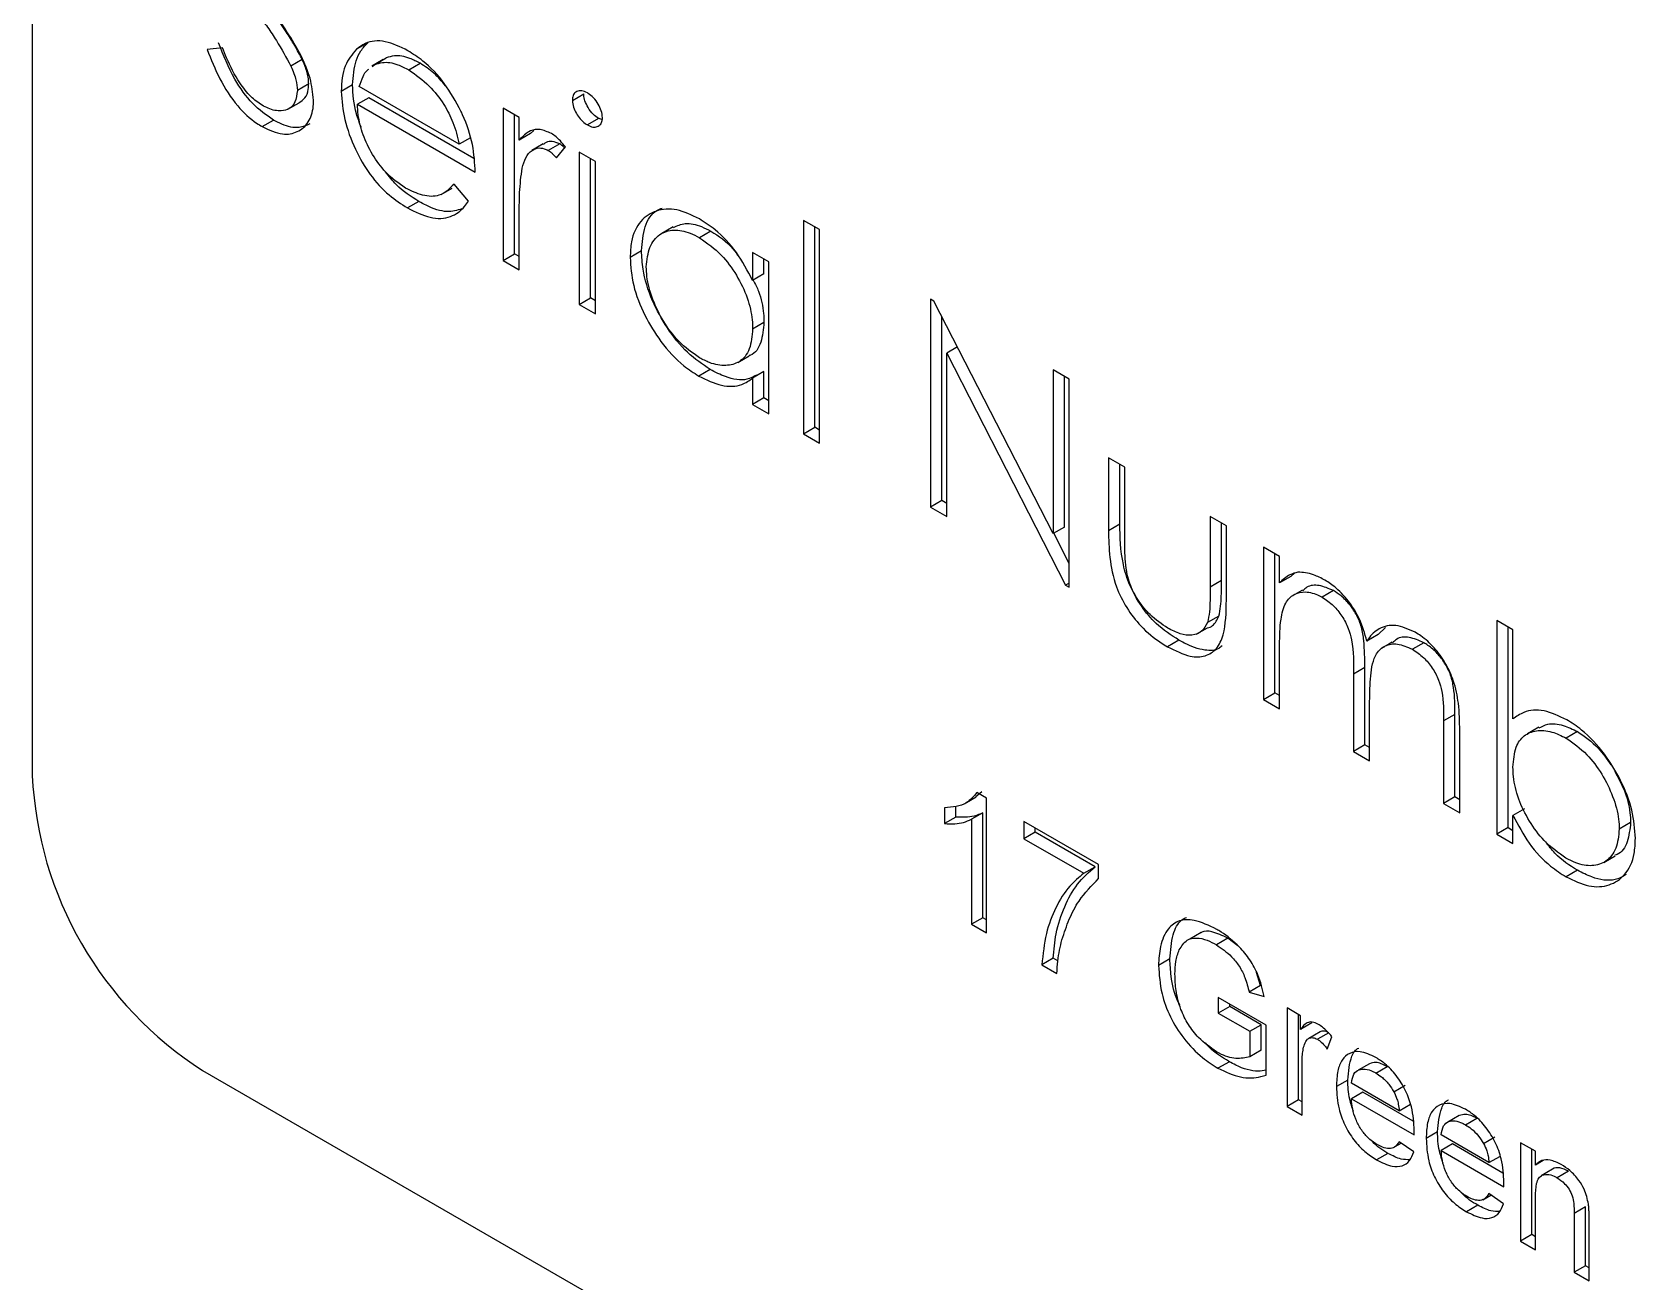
# Model space of a CAD drawing. Extents: x 75 to 2075, y 25 to 1460.
# Drawn here: x 1901.78 to 1924.76, y 1029.74 to 1047.52 of the extents above; entities that cross this region are included whole.
import ezdxf

# ---------------------------------------------------------------- set-up
doc = ezdxf.new("R2010")
doc.units = 0
doc.header["$LTSCALE"] = 5
doc.linetypes.add('SLD-KATı', pattern=[0])
doc.layers.get('0').update_dxf_attribs({"linetype": 'CONTINUOUS'})

msp = doc.modelspace()

# ---------------------------------------------------------------- linework, layer by layer
at = {"color": 7, "linetype": 'SLD-KATı'}
for p, q in [((1901.78, 1106.002), (1901.78, 1036.946)), ((1904.487, 1047.304), (1904.27, 1047.279)), ((1906.556, 1047.374), (1906.394, 1047.281)), ((1905.623, 1047.134), (1905.461, 1047.04)), ((1906.775, 1047.135), (1906.613, 1047.041)), ((1906.617, 1047.035), (1906.656, 1047.064)), ((1906.656, 1047.064), (1906.817, 1047.158)), ((1907.139, 1046.988), (1907.301, 1047.082)), ((1905.715, 1046.79), (1905.553, 1046.696)), ((1906.34, 1046.776), (1906.178, 1046.682)), ((1907.856, 1045.929), (1906.433, 1046.75)), ((1905.418, 1046.427), (1905.579, 1046.52)), ((1906.57, 1046.592), (1906.409, 1046.498)), ((1906.409, 1046.498), (1908.086, 1045.53)), ((1908.065, 1045.729), (1906.57, 1046.592)), ((1909.468, 1046.554), (1909.629, 1046.648)), ((1905.051, 1046.181), (1905.212, 1046.274)), ((1908.481, 1046.441), (1908.481, 1044.276)), ((1908.711, 1046.309), (1908.481, 1046.441)), ((1908.643, 1044.37), (1908.643, 1046.348)), ((1908.711, 1045.99), (1908.711, 1046.309)), ((1909.842, 1046.298), (1909.681, 1046.205)), ((1908.873, 1046.083), (1908.711, 1045.99)), ((1908.873, 1046.083), (1908.917, 1046.126)), ((1908.018, 1046.022), (1907.856, 1045.929)), ((1909.053, 1045.934), (1908.891, 1045.841)), ((1909.287, 1045.935), (1909.125, 1045.842)), ((1909.243, 1045.735), (1909.369, 1045.893)), ((1909.566, 1045.815), (1909.566, 1043.65)), ((1909.797, 1045.682), (1909.566, 1045.815)), ((1909.728, 1043.743), (1909.728, 1045.722)), ((1909.797, 1043.517), (1909.797, 1045.682)), ((1907.987, 1045.121), (1907.783, 1045.363)), ((1907.283, 1045.116), (1907.121, 1045.023)), ((1907.598, 1045.212), (1907.759, 1045.306)), ((1908.711, 1044.143), (1908.711, 1044.871)), ((1910.903, 1044.754), (1910.741, 1044.661)), ((1911.44, 1044.692), (1911.278, 1044.599)), ((1912.757, 1044.846), (1912.757, 1041.808)), ((1912.987, 1044.714), (1912.757, 1044.846)), ((1912.919, 1041.901), (1912.919, 1044.753)), ((1912.987, 1041.675), (1912.987, 1044.714)), ((1908.481, 1044.276), (1908.643, 1044.37)), ((1908.481, 1044.276), (1908.711, 1044.143)), ((1908.711, 1044.33), (1908.643, 1044.37)), ((1910.452, 1044.414), (1910.29, 1044.32)), ((1912.264, 1044.258), (1912.034, 1044.391)), ((1912.034, 1044.391), (1912.034, 1043.99)), ((1912.195, 1044.083), (1912.195, 1044.297)), ((1912.264, 1042.092), (1912.264, 1044.258)), ((1912.195, 1044.083), (1912.034, 1043.99)), ((1909.566, 1043.65), (1909.728, 1043.743)), ((1909.797, 1043.703), (1909.728, 1043.743)), ((1909.566, 1043.65), (1909.797, 1043.517)), ((1914.615, 1043.698), (1914.566, 1043.726)), ((1914.566, 1043.726), (1914.566, 1040.763)), ((1916.31, 1040.388), (1914.615, 1043.698)), ((1912.034, 1043.303), (1912.195, 1043.397)), ((1914.728, 1040.857), (1914.728, 1043.477)), ((1911.824, 1042.825), (1911.986, 1042.919)), ((1914.949, 1043.045), (1914.797, 1042.957)), ((1914.797, 1040.63), (1914.797, 1042.957)), ((1914.797, 1042.957), (1916.488, 1039.654)), ((1911.429, 1042.723), (1911.268, 1042.63)), ((1912.195, 1042.693), (1912.034, 1042.6)), ((1912.034, 1042.6), (1912.034, 1042.225)), ((1912.195, 1042.319), (1912.195, 1042.693)), ((1916.54, 1042.587), (1916.31, 1042.72)), ((1916.31, 1042.72), (1916.31, 1040.388)), ((1916.471, 1040.481), (1916.471, 1042.626)), ((1916.54, 1039.624), (1916.54, 1042.587)), ((1912.195, 1042.319), (1912.034, 1042.225)), ((1912.034, 1042.225), (1912.264, 1042.092)), ((1912.264, 1042.279), (1912.195, 1042.319)), ((1912.757, 1041.808), (1912.919, 1041.901)), ((1912.987, 1041.861), (1912.919, 1041.901)), ((1912.757, 1041.808), (1912.987, 1041.675)), ((1917.099, 1041.466), (1917.099, 1040.432)), ((1917.33, 1041.333), (1917.099, 1041.466)), ((1917.261, 1040.525), (1917.261, 1041.373)), ((1917.33, 1040.329), (1917.33, 1041.333)), ((1914.728, 1040.857), (1914.566, 1040.763)), ((1914.566, 1040.763), (1914.797, 1040.63)), ((1914.797, 1040.817), (1914.728, 1040.857)), ((1917.099, 1040.432), (1917.261, 1040.525)), ((1918.777, 1040.498), (1918.547, 1040.631)), ((1918.547, 1040.631), (1918.547, 1039.626)), ((1918.708, 1039.72), (1918.708, 1040.537)), ((1916.471, 1040.481), (1916.31, 1040.388)), ((1916.54, 1039.961), (1916.319, 1040.393)), ((1918.777, 1039.444), (1918.777, 1040.498)), ((1919.303, 1040.194), (1919.303, 1038.029)), ((1919.534, 1040.061), (1919.303, 1040.194)), ((1919.465, 1038.122), (1919.465, 1040.101)), ((1919.534, 1039.685), (1919.534, 1040.061)), ((1916.54, 1039.684), (1916.488, 1039.654)), ((1916.488, 1039.654), (1916.54, 1039.624)), ((1918.708, 1039.72), (1918.547, 1039.626)), ((1919.695, 1039.778), (1919.534, 1039.685)), ((1919.695, 1039.778), (1919.747, 1039.823)), ((1919.73, 1039.51), (1919.699, 1039.492)), ((1919.86, 1039.585), (1919.751, 1039.522)), ((1920.302, 1039.576), (1920.14, 1039.483)), ((1918.67, 1039.214), (1918.509, 1039.121)), ((1922.856, 1039.017), (1922.626, 1039.15)), ((1922.626, 1039.15), (1922.626, 1036.111)), ((1918.347, 1038.956), (1918.424, 1039)), ((1918.43, 1039.004), (1918.509, 1039.049)), ((1920.938, 1038.952), (1920.777, 1038.858)), ((1920.938, 1038.952), (1921.044, 1039.05)), ((1922.787, 1036.204), (1922.787, 1039.056)), ((1922.856, 1037.75), (1922.856, 1039.017)), ((1918.101, 1038.871), (1917.94, 1038.778)), ((1919.534, 1037.896), (1919.534, 1038.807)), ((1921.026, 1038.777), (1920.975, 1038.748)), ((1921.136, 1038.841), (1921.052, 1038.792)), ((1921.586, 1038.835), (1921.424, 1038.741)), ((1920.748, 1038.482), (1920.586, 1038.389)), ((1920.748, 1037.381), (1920.748, 1038.482)), ((1920.586, 1038.389), (1920.586, 1037.288)), ((1919.303, 1038.029), (1919.465, 1038.122)), ((1919.303, 1038.029), (1919.534, 1037.896)), ((1919.534, 1038.082), (1919.465, 1038.122)), ((1920.816, 1037.155), (1920.816, 1037.997)), ((1922.031, 1037.815), (1921.869, 1037.721)), ((1922.031, 1036.641), (1922.031, 1037.815)), ((1921.869, 1037.721), (1921.869, 1036.547)), ((1922.099, 1036.415), (1922.099, 1037.587)), ((1923.226, 1037.634), (1923.065, 1037.54)), ((1923.777, 1037.57), (1923.615, 1037.477)), ((1920.748, 1037.381), (1920.586, 1037.288)), ((1920.816, 1037.342), (1920.748, 1037.381)), ((1920.586, 1037.288), (1920.816, 1037.155)), ((1915.078, 1036.56), (1915.215, 1036.639)), ((1915.212, 1036.644), (1915.295, 1036.715)), ((1915.363, 1036.622), (1915.225, 1036.701)), ((1915.363, 1034.705), (1915.363, 1036.622)), ((1922.031, 1036.641), (1921.869, 1036.547)), ((1922.099, 1036.601), (1922.031, 1036.641)), ((1914.766, 1036.487), (1914.766, 1036.26)), ((1914.928, 1036.353), (1914.928, 1036.503)), ((1915.053, 1036.546), (1915.068, 1036.555)), ((1915.311, 1036.415), (1915.15, 1036.322)), ((1915.311, 1034.921), (1915.311, 1036.415)), ((1921.869, 1036.547), (1922.099, 1036.415)), ((1923.018, 1036.472), (1922.856, 1036.378)), ((1914.928, 1036.353), (1914.766, 1036.26)), ((1915.15, 1036.322), (1915.15, 1034.827)), ((1916.959, 1035.676), (1915.895, 1036.29)), ((1915.895, 1036.29), (1915.895, 1036.044)), ((1916.056, 1036.138), (1916.056, 1036.197)), ((1922.787, 1036.204), (1922.626, 1036.111)), ((1922.787, 1036.204), (1922.856, 1036.164)), ((1922.856, 1035.978), (1922.856, 1036.378)), ((1924.531, 1036.276), (1924.369, 1036.183)), ((1916.056, 1036.138), (1915.895, 1036.044)), ((1915.895, 1036.044), (1916.746, 1035.553)), ((1916.908, 1035.646), (1916.056, 1036.138)), ((1922.626, 1036.111), (1922.856, 1035.978)), ((1924.148, 1035.708), (1924.31, 1035.801)), ((1916.746, 1035.553), (1916.908, 1035.646)), ((1916.959, 1035.477), (1916.959, 1035.676)), ((1923.775, 1035.596), (1923.614, 1035.502)), ((1915.311, 1034.921), (1915.15, 1034.827)), ((1915.15, 1034.827), (1915.363, 1034.705)), ((1915.363, 1034.891), (1915.311, 1034.921)), ((1918.417, 1034.71), (1918.255, 1034.617)), ((1918.796, 1034.63), (1918.634, 1034.536)), ((1918.938, 1034.522), (1918.796, 1034.63)), ((1916.312, 1034.343), (1916.15, 1034.25)), ((1916.379, 1034.305), (1916.312, 1034.343)), ((1917.972, 1034.334), (1917.811, 1034.241)), ((1916.15, 1034.25), (1916.363, 1034.127)), ((1919.263, 1033.954), (1919.206, 1034.142)), ((1919.263, 1033.954), (1919.102, 1033.861)), ((1919.102, 1033.861), (1919.316, 1033.799)), ((1919.343, 1033.39), (1918.662, 1033.783)), ((1918.662, 1033.783), (1918.662, 1033.562)), ((1918.824, 1033.655), (1918.662, 1033.562)), ((1918.824, 1033.655), (1918.824, 1033.69)), ((1919.271, 1033.397), (1918.824, 1033.655)), ((1919.833, 1033.525), (1919.641, 1033.636)), ((1919.641, 1033.636), (1919.641, 1032.234)), ((1918.662, 1033.562), (1919.109, 1033.304)), ((1919.109, 1033.304), (1919.271, 1033.397)), ((1919.271, 1033.034), (1919.271, 1033.397)), ((1919.803, 1032.328), (1919.803, 1033.542)), ((1919.833, 1033.33), (1919.833, 1033.525)), ((1919.994, 1033.423), (1919.833, 1033.33)), ((1919.109, 1033.304), (1919.109, 1032.94)), ((1919.343, 1032.68), (1919.343, 1033.39)), ((1920.11, 1033.296), (1919.949, 1033.203)), ((1920.234, 1033.283), (1920.072, 1033.19)), ((1920.213, 1033.051), (1920.28, 1033.226)), ((1919.271, 1033.034), (1919.109, 1032.94)), ((1904.205, 1032.747), (1980.168, 988.894)), ((1918.819, 1032.871), (1918.657, 1032.778)), ((1919.854, 1032.112), (1919.854, 1032.856)), ((1920.815, 1032.843), (1920.653, 1032.75)), ((1920.904, 1032.71), (1921.065, 1032.804)), ((1920.505, 1032.611), (1920.344, 1032.518)), ((1921.238, 1032.173), (1920.557, 1032.566)), ((1921.16, 1032.445), (1921.321, 1032.538)), ((1919.803, 1032.328), (1919.641, 1032.234)), ((1919.854, 1032.298), (1919.803, 1032.328)), ((1920.718, 1032.438), (1920.557, 1032.345)), ((1920.557, 1032.345), (1921.45, 1031.83)), ((1921.435, 1032.025), (1920.718, 1032.438)), ((1921.238, 1032.173), (1921.399, 1032.266)), ((1919.641, 1032.234), (1919.854, 1032.112)), ((1922.092, 1032.106), (1921.931, 1032.013)), ((1922.181, 1031.973), (1922.342, 1032.066)), ((1921.783, 1031.874), (1921.621, 1031.78)), ((1922.515, 1031.436), (1921.834, 1031.829)), ((1922.437, 1031.708), (1922.599, 1031.801)), ((1921.077, 1031.567), (1920.916, 1031.474)), ((1921.148, 1031.645), (1921.265, 1031.712)), ((1921.444, 1031.587), (1921.235, 1031.732)), ((1921.995, 1031.701), (1921.834, 1031.608)), ((1921.834, 1031.608), (1922.727, 1031.092)), ((1922.712, 1031.287), (1921.995, 1031.701)), ((1923.175, 1031.596), (1922.962, 1031.719)), ((1922.962, 1031.719), (1922.962, 1030.317)), ((1923.124, 1030.411), (1923.124, 1031.625)), ((1923.175, 1031.4), (1923.175, 1031.596)), ((1922.515, 1031.436), (1922.677, 1031.529)), ((1923.287, 1031.465), (1923.175, 1031.4)), ((1923.421, 1031.341), (1923.259, 1031.248)), ((1923.647, 1031.313), (1923.485, 1031.22)), ((1922.426, 1030.907), (1922.542, 1030.974)), ((1922.721, 1030.85), (1922.513, 1030.995)), ((1923.175, 1030.194), (1923.175, 1030.946)), ((1922.355, 1030.83), (1922.193, 1030.737)), ((1923.89, 1030.805), (1923.728, 1030.712)), ((1923.728, 1030.712), (1923.728, 1029.875)), ((1923.89, 1029.968), (1923.89, 1030.805)), ((1923.124, 1030.411), (1922.962, 1030.317)), ((1923.175, 1030.381), (1923.124, 1030.411)), ((1923.941, 1029.752), (1923.941, 1030.609)), ((1922.962, 1030.317), (1923.175, 1030.194)), ((1923.89, 1029.968), (1923.728, 1029.875)), ((1923.941, 1029.939), (1923.89, 1029.968)), ((1923.728, 1029.875), (1923.941, 1029.752))]:
    msp.add_line(p, q, dxfattribs=at)
msp.add_arc((1907.044, 1037.186), 5.269, 182.6055, 237.3945, dxfattribs=at)
for points, knots in [([(1904.999, 1047.78), (1905.042, 1047.718), (1905.13, 1047.595), (1905.292, 1047.353), (1905.395, 1047.163), (1905.461, 1047.04)], [0, 0, 0, 0, 0.261054, 0.52219, 1, 1, 1, 1]), ([(1905.623, 1047.134), (1905.588, 1047.201), (1905.518, 1047.337), (1905.362, 1047.584), (1905.24, 1047.76), (1905.16, 1047.873)], [0, 0, 0, 0, 0.26143, 0.522533, 1, 1, 1, 1]), ([(1905.784, 1046.559), (1905.773, 1046.661), (1905.751, 1046.865), (1905.605, 1047.205), (1905.408, 1047.536), (1905.256, 1047.754), (1905.179, 1047.864)], [0, 0, 0, 0, 0.232657, 0.465214, 0.729892, 1, 1, 1, 1]), ([(1904.27, 1047.279), (1904.325, 1047.139), (1904.435, 1046.857), (1904.679, 1046.476), (1904.906, 1046.269), (1905.025, 1046.196), (1905.051, 1046.181)], [0, 0, 0, 0, 0.320597, 0.645857, 0.923824, 1, 1, 1, 1]), ([(1905.212, 1046.274), (1905.111, 1046.345), (1904.907, 1046.488), (1904.623, 1046.891), (1904.501, 1047.197), (1904.432, 1047.372)], [0, 0, 0, 0, 0.29898, 0.599761, 1, 1, 1, 1]), ([(1905.051, 1046.484), (1904.996, 1046.523), (1904.881, 1046.603), (1904.699, 1046.84), (1904.574, 1047.085), (1904.507, 1047.255), (1904.487, 1047.304)], [0, 0, 0, 0, 0.2203384, 0.46361, 0.846905, 1, 1, 1, 1]), ([(1906.394, 1047.281), (1906.334, 1047.209), (1906.242, 1047.101), (1906.186, 1046.879), (1906.181, 1046.749), (1906.178, 1046.682)], [0, 0, 0, 0, 0.484284, 0.738199, 1, 1, 1, 1]), ([(1906.34, 1046.776), (1906.349, 1046.896), (1906.363, 1047.08), (1906.454, 1047.268), (1906.522, 1047.338), (1906.556, 1047.374)], [0, 0, 0, 0, 0.484097, 0.738033, 1, 1, 1, 1]), ([(1907.127, 1047.261), (1907.018, 1047.314), (1906.798, 1047.42), (1906.546, 1047.396), (1906.434, 1047.311), (1906.394, 1047.281)], [0, 0, 0, 0, 0.3882798, 0.7809015, 1, 1, 1, 1]), ([(1907.301, 1047.082), (1907.252, 1047.107), (1907.125, 1047.173), (1906.955, 1047.202), (1906.855, 1047.17), (1906.817, 1047.158)], [0, 0, 0, 0, 0.278815, 0.72464, 1, 1, 1, 1]), ([(1907.882, 1046.399), (1907.808, 1046.535), (1907.66, 1046.81), (1907.379, 1047.1), (1907.198, 1047.215), (1907.127, 1047.261)], [0, 0, 0, 0, 0.3749721, 0.7539532, 1, 1, 1, 1]), ([(1905.461, 1047.04), (1905.476, 1047.006), (1905.505, 1046.941), (1905.543, 1046.823), (1905.549, 1046.745), (1905.553, 1046.696)], [0, 0, 0, 0, 0.297077, 0.559859, 1, 1, 1, 1]), ([(1905.715, 1046.79), (1905.713, 1046.821), (1905.709, 1046.904), (1905.671, 1047.024), (1905.635, 1047.107), (1905.623, 1047.134)], [0, 0, 0, 0, 0.287426, 0.767712, 1, 1, 1, 1]), ([(1906.433, 1046.75), (1906.45, 1046.799), (1906.482, 1046.885), (1906.528, 1046.971), (1906.563, 1046.996), (1906.57, 1047)], [0, 0, 0, 0, 0.508349, 0.9045, 1, 1, 1, 1]), ([(1906.656, 1047.064), (1906.691, 1047.076), (1906.788, 1047.108), (1906.957, 1047.083), (1907.087, 1047.015), (1907.139, 1046.988)], [0, 0, 0, 0, 0.255523, 0.702185, 1, 1, 1, 1]), ([(1907.139, 1046.988), (1907.239, 1046.918), (1907.418, 1046.791), (1907.636, 1046.517), (1907.787, 1046.224), (1907.832, 1046.033), (1907.856, 1045.929)], [0, 0, 0, 0, 0.302782, 0.546022, 0.752273, 1, 1, 1, 1]), ([(1907.664, 1046.763), (1907.609, 1046.826), (1907.495, 1046.957), (1907.367, 1047.039), (1907.301, 1047.082)], [0, 0, 0, 0, 0.4781906, 1, 1, 1, 1]), ([(1905.578, 1046.522), (1905.608, 1046.542), (1905.67, 1046.581), (1905.71, 1046.685), (1905.714, 1046.764), (1905.715, 1046.79)], [0, 0, 0, 0, 0.381103, 0.794689, 1, 1, 1, 1]), ([(1906.464, 1046.169), (1906.438, 1046.234), (1906.356, 1046.444), (1906.346, 1046.64), (1906.34, 1046.776)], [0, 0, 0, 0, 0.308567, 1, 1, 1, 1]), ([(1905.553, 1046.696), (1905.546, 1046.637), (1905.533, 1046.524), (1905.443, 1046.428), (1905.312, 1046.394), (1905.175, 1046.419), (1905.08, 1046.469), (1905.051, 1046.484)], [0, 0, 0, 0, 0.222682, 0.424959, 0.615186, 0.879257, 1, 1, 1, 1]), ([(1905.051, 1046.181), (1905.151, 1046.134), (1905.335, 1046.049), (1905.561, 1046.096), (1905.72, 1046.228), (1905.78, 1046.409), (1905.783, 1046.53), (1905.784, 1046.559)], [0, 0, 0, 0, 0.266504, 0.490055, 0.712948, 0.931649, 1, 1, 1, 1]), ([(1906.178, 1046.682), (1906.188, 1046.55), (1906.208, 1046.286), (1906.364, 1045.869), (1906.579, 1045.489), (1906.847, 1045.199), (1907.033, 1045.08), (1907.121, 1045.023)], [0, 0, 0, 0, 0.216844, 0.434534, 0.629221, 0.824935, 1, 1, 1, 1]), ([(1907.093, 1045.306), (1906.995, 1045.374), (1906.822, 1045.494), (1906.616, 1045.78), (1906.479, 1046.064), (1906.418, 1046.311), (1906.411, 1046.448), (1906.409, 1046.498)], [0, 0, 0, 0, 0.268429, 0.474284, 0.679807, 0.882948, 1, 1, 1, 1]), ([(1909.681, 1046.661), (1909.654, 1046.673), (1909.598, 1046.699), (1909.529, 1046.687), (1909.482, 1046.643), (1909.469, 1046.59), (1909.468, 1046.56), (1909.468, 1046.554)], [0, 0, 0, 0, 0.247273, 0.513147, 0.746708, 0.952646, 1, 1, 1, 1]), ([(1909.468, 1046.554), (1909.471, 1046.522), (1909.477, 1046.461), (1909.522, 1046.367), (1909.58, 1046.285), (1909.636, 1046.233), (1909.671, 1046.211), (1909.681, 1046.205)], [0, 0, 0, 0, 0.243302, 0.464862, 0.671148, 0.909682, 1, 1, 1, 1]), ([(1909.842, 1046.298), (1909.816, 1046.316), (1909.761, 1046.353), (1909.692, 1046.445), (1909.644, 1046.543), (1909.631, 1046.61), (1909.63, 1046.642), (1909.629, 1046.648)], [0, 0, 0, 0, 0.242285, 0.511418, 0.745084, 0.956781, 1, 1, 1, 1]), ([(1909.895, 1046.307), (1909.892, 1046.34), (1909.886, 1046.404), (1909.837, 1046.505), (1909.772, 1046.593), (1909.715, 1046.639), (1909.685, 1046.658), (1909.681, 1046.661)], [0, 0, 0, 0, 0.247099, 0.474151, 0.718086, 0.957422, 1, 1, 1, 1]), ([(1905.73, 1046.219), (1905.681, 1046.197), (1905.568, 1046.146), (1905.378, 1046.186), (1905.253, 1046.253), (1905.212, 1046.274)], [0, 0, 0, 0, 0.339886, 0.788929, 1, 1, 1, 1]), ([(1908.086, 1045.53), (1908.079, 1045.66), (1908.064, 1045.92), (1907.962, 1046.227), (1907.89, 1046.382), (1907.882, 1046.399)], [0, 0, 0, 0, 0.469694, 0.943534, 1, 1, 1, 1]), ([(1909.681, 1046.205), (1909.707, 1046.192), (1909.758, 1046.167), (1909.824, 1046.176), (1909.872, 1046.208), (1909.893, 1046.259), (1909.895, 1046.294), (1909.895, 1046.307)], [0, 0, 0, 0, 0.240536, 0.47352, 0.706077, 0.886791, 1, 1, 1, 1]), ([(1909.887, 1046.281), (1909.878, 1046.283), (1909.863, 1046.287), (1909.847, 1046.295), (1909.842, 1046.298)], [0, 0, 0, 0, 0.654968, 1, 1, 1, 1]), ([(1909.169, 1046.082), (1909.114, 1046.106), (1909.006, 1046.154), (1908.84, 1046.125), (1908.76, 1046.041), (1908.711, 1045.99)], [0, 0, 0, 0, 0.284383, 0.562776, 1, 1, 1, 1]), ([(1909.369, 1045.893), (1909.345, 1045.921), (1909.303, 1045.973), (1909.235, 1046.039), (1909.191, 1046.068), (1909.169, 1046.082)], [0, 0, 0, 0, 0.38004, 0.6845682, 1, 1, 1, 1]), ([(1908.752, 1045.59), (1908.768, 1045.641), (1908.799, 1045.743), (1908.881, 1045.847), (1908.985, 1045.885), (1909.07, 1045.87), (1909.115, 1045.847), (1909.125, 1045.842)], [0, 0, 0, 0, 0.275384, 0.553059, 0.771598, 0.946876, 1, 1, 1, 1]), ([(1909.287, 1045.935), (1909.251, 1045.95), (1909.181, 1045.979), (1909.103, 1045.966), (1909.069, 1045.938), (1909.057, 1045.928)], [0, 0, 0, 0, 0.40265, 0.786749, 1, 1, 1, 1]), ([(1909.125, 1045.842), (1909.135, 1045.835), (1909.156, 1045.822), (1909.196, 1045.786), (1909.224, 1045.756), (1909.243, 1045.735)], [0, 0, 0, 0, 0.251478, 0.503507, 1, 1, 1, 1]), ([(1909.357, 1045.878), (1909.354, 1045.881), (1909.331, 1045.904), (1909.307, 1045.921), (1909.287, 1045.935)], [0, 0, 0, 0, 0.1545359, 1, 1, 1, 1]), ([(1908.711, 1044.871), (1908.711, 1044.933), (1908.712, 1045.057), (1908.716, 1045.304), (1908.738, 1045.476), (1908.752, 1045.59)], [0, 0, 0, 0, 0.25039, 0.500787, 1, 1, 1, 1]), ([(1907.283, 1045.116), (1907.172, 1045.186), (1907.003, 1045.291), (1906.859, 1045.472), (1906.809, 1045.535)], [0, 0, 0, 0, 0.656253, 1, 1, 1, 1]), ([(1907.783, 1045.363), (1907.719, 1045.296), (1907.603, 1045.177), (1907.342, 1045.187), (1907.174, 1045.267), (1907.093, 1045.306)], [0, 0, 0, 0, 0.3920914, 0.7064013, 1, 1, 1, 1]), ([(1907.121, 1045.023), (1907.231, 1044.969), (1907.45, 1044.859), (1907.739, 1044.876), (1907.903, 1044.997), (1907.97, 1045.095), (1907.987, 1045.121)], [0, 0, 0, 0, 0.306667, 0.616528, 0.899603, 1, 1, 1, 1]), ([(1907.895, 1045.01), (1907.827, 1044.99), (1907.678, 1044.944), (1907.453, 1045.023), (1907.318, 1045.097), (1907.283, 1045.116)], [0, 0, 0, 0, 0.38484, 0.843026, 1, 1, 1, 1]), ([(1911.275, 1044.867), (1911.166, 1044.919), (1910.946, 1045.025), (1910.655, 1045), (1910.424, 1044.85), (1910.303, 1044.601), (1910.294, 1044.395), (1910.29, 1044.32)], [0, 0, 0, 0, 0.213434, 0.428334, 0.641079, 0.868996, 1, 1, 1, 1]), ([(1910.452, 1044.414), (1910.462, 1044.533), (1910.484, 1044.772), (1910.609, 1044.969), (1910.719, 1045.011), (1910.745, 1045.021)], [0, 0, 0, 0, 0.432462, 0.867982, 1, 1, 1, 1]), ([(1910.52, 1044.185), (1910.531, 1044.283), (1910.551, 1044.48), (1910.699, 1044.659), (1910.904, 1044.724), (1911.107, 1044.689), (1911.233, 1044.622), (1911.278, 1044.599)], [0, 0, 0, 0, 0.230183, 0.461337, 0.676711, 0.885564, 1, 1, 1, 1]), ([(1910.907, 1044.747), (1910.96, 1044.77), (1911.075, 1044.821), (1911.269, 1044.781), (1911.395, 1044.715), (1911.44, 1044.692)], [0, 0, 0, 0, 0.359887, 0.773417, 1, 1, 1, 1]), ([(1912.034, 1043.99), (1911.962, 1044.128), (1911.818, 1044.404), (1911.534, 1044.7), (1911.35, 1044.819), (1911.275, 1044.867)], [0, 0, 0, 0, 0.370457, 0.745251, 1, 1, 1, 1]), ([(1911.44, 1044.692), (1911.55, 1044.622), (1911.696, 1044.528), (1911.812, 1044.363), (1911.841, 1044.322)], [0, 0, 0, 0, 0.749051, 1, 1, 1, 1]), ([(1911.278, 1044.599), (1911.385, 1044.524), (1911.578, 1044.391), (1911.811, 1044.069), (1911.969, 1043.747), (1912.028, 1043.483), (1912.032, 1043.345), (1912.034, 1043.303)], [0, 0, 0, 0, 0.270109, 0.485516, 0.700663, 0.910283, 1, 1, 1, 1]), ([(1910.29, 1044.32), (1910.299, 1044.189), (1910.317, 1043.924), (1910.485, 1043.498), (1910.73, 1043.097), (1911.006, 1042.797), (1911.196, 1042.676), (1911.268, 1042.63)], [0, 0, 0, 0, 0.212997, 0.427716, 0.628913, 0.859583, 1, 1, 1, 1]), ([(1911.429, 1042.723), (1911.32, 1042.797), (1911.1, 1042.945), (1910.814, 1043.303), (1910.587, 1043.714), (1910.466, 1044.103), (1910.456, 1044.328), (1910.452, 1044.414)], [0, 0, 0, 0, 0.212995, 0.427763, 0.630336, 0.857997, 1, 1, 1, 1]), ([(1911.276, 1042.891), (1911.175, 1042.962), (1910.99, 1043.093), (1910.759, 1043.401), (1910.602, 1043.722), (1910.528, 1043.994), (1910.522, 1044.14), (1910.52, 1044.185)], [0, 0, 0, 0, 0.25775, 0.471199, 0.68484, 0.902997, 1, 1, 1, 1]), ([(1912.042, 1043.995), (1912.069, 1043.942), (1912.15, 1043.786), (1912.189, 1043.576), (1912.194, 1043.438), (1912.195, 1043.397)], [0, 0, 0, 0, 0.2615044, 0.7786578, 1, 1, 1, 1]), ([(1912.034, 1043.303), (1912.025, 1043.202), (1912.008, 1042.999), (1911.86, 1042.82), (1911.654, 1042.767), (1911.454, 1042.798), (1911.324, 1042.866), (1911.276, 1042.891)], [0, 0, 0, 0, 0.2328857, 0.4681973, 0.6681715, 0.8762447, 1, 1, 1, 1]), ([(1912.195, 1043.397), (1912.186, 1043.298), (1912.166, 1043.099), (1912.07, 1042.945), (1911.99, 1042.924), (1911.984, 1042.923)], [0, 0, 0, 0, 0.47845, 0.961885, 1, 1, 1, 1]), ([(1911.268, 1042.63), (1911.377, 1042.577), (1911.596, 1042.471), (1911.861, 1042.483), (1911.984, 1042.567), (1912.034, 1042.6)], [0, 0, 0, 0, 0.373819, 0.7510398, 1, 1, 1, 1]), ([(1912.088, 1042.645), (1912.044, 1042.621), (1911.923, 1042.552), (1911.683, 1042.594), (1911.502, 1042.686), (1911.429, 1042.723)], [0, 0, 0, 0, 0.249673, 0.701376, 1, 1, 1, 1]), ([(1918.101, 1038.871), (1917.992, 1038.942), (1917.802, 1039.065), (1917.558, 1039.35), (1917.394, 1039.646), (1917.268, 1040.06), (1917.264, 1040.337), (1917.261, 1040.525)], [0, 0, 0, 0, 0.216106, 0.373669, 0.531433, 0.68332, 1, 1, 1, 1]), ([(1917.099, 1040.432), (1917.102, 1040.306), (1917.107, 1040.053), (1917.181, 1039.671), (1917.35, 1039.328), (1917.571, 1039.042), (1917.779, 1038.874), (1917.909, 1038.796), (1917.94, 1038.778)], [0, 0, 0, 0, 0.214485, 0.431206, 0.586837, 0.742536, 0.938348, 1, 1, 1, 1]), ([(1917.366, 1039.802), (1917.356, 1039.863), (1917.337, 1039.986), (1917.331, 1040.159), (1917.33, 1040.272), (1917.33, 1040.329)], [0, 0, 0, 0, 0.336544, 0.667784, 1, 1, 1, 1]), ([(1919.794, 1039.839), (1919.754, 1039.829), (1919.685, 1039.81), (1919.601, 1039.752), (1919.556, 1039.707), (1919.534, 1039.685)], [0, 0, 0, 0, 0.390474, 0.693685, 1, 1, 1, 1]), ([(1920.18, 1039.726), (1920.126, 1039.753), (1920.033, 1039.801), (1919.903, 1039.835), (1919.83, 1039.838), (1919.794, 1039.839)], [0, 0, 0, 0, 0.4032458, 0.6984789, 1, 1, 1, 1]), ([(1917.942, 1039.043), (1917.857, 1039.1), (1917.708, 1039.2), (1917.519, 1039.431), (1917.411, 1039.636), (1917.378, 1039.76), (1917.366, 1039.802)], [0, 0, 0, 0, 0.345985, 0.605816, 0.866942, 1, 1, 1, 1]), ([(1918.547, 1039.626), (1918.546, 1039.565), (1918.545, 1039.446), (1918.54, 1039.272), (1918.519, 1039.171), (1918.509, 1039.121)], [0, 0, 0, 0, 0.35169, 0.674109, 1, 1, 1, 1]), ([(1918.67, 1039.214), (1918.68, 1039.259), (1918.699, 1039.35), (1918.706, 1039.523), (1918.708, 1039.647), (1918.708, 1039.72)], [0, 0, 0, 0, 0.294463, 0.58762, 1, 1, 1, 1]), ([(1920.302, 1039.576), (1920.233, 1039.606), (1920.096, 1039.666), (1919.943, 1039.651), (1919.885, 1039.593), (1919.867, 1039.575)], [0, 0, 0, 0, 0.410986, 0.820336, 1, 1, 1, 1]), ([(1920.777, 1038.858), (1920.747, 1038.966), (1920.695, 1039.151), (1920.533, 1039.417), (1920.359, 1039.608), (1920.233, 1039.691), (1920.18, 1039.726)], [0, 0, 0, 0, 0.307761, 0.530747, 0.801832, 1, 1, 1, 1]), ([(1917.94, 1038.778), (1918.049, 1038.722), (1918.239, 1038.627), (1918.481, 1038.632), (1918.646, 1038.737), (1918.769, 1039.002), (1918.774, 1039.268), (1918.777, 1039.444)], [0, 0, 0, 0, 0.218833, 0.377576, 0.536201, 0.693789, 1, 1, 1, 1]), ([(1919.534, 1038.807), (1919.536, 1038.93), (1919.54, 1039.146), (1919.603, 1039.403), (1919.732, 1039.533), (1919.899, 1039.573), (1920.046, 1039.534), (1920.127, 1039.49), (1920.14, 1039.483)], [0, 0, 0, 0, 0.267218, 0.468693, 0.633872, 0.798962, 0.967225, 1, 1, 1, 1]), ([(1920.14, 1039.483), (1920.195, 1039.446), (1920.296, 1039.379), (1920.426, 1039.216), (1920.518, 1039.045), (1920.592, 1038.753), (1920.589, 1038.546), (1920.586, 1038.389)], [0, 0, 0, 0, 0.167006, 0.308976, 0.451219, 0.580917, 1, 1, 1, 1]), ([(1920.748, 1038.482), (1920.747, 1038.608), (1920.745, 1038.792), (1920.71, 1039.044), (1920.639, 1039.223), (1920.537, 1039.378), (1920.42, 1039.501), (1920.338, 1039.553), (1920.302, 1039.576)], [0, 0, 0, 0, 0.331625, 0.489848, 0.61923, 0.748502, 0.889084, 1, 1, 1, 1]), ([(1918.509, 1039.049), (1918.509, 1039.049), (1918.563, 1039.053), (1918.622, 1039.112), (1918.658, 1039.189), (1918.67, 1039.214)], [0, 0, 0, 0, 0.00191, 0.669982, 1, 1, 1, 1]), ([(1918.509, 1039.121), (1918.485, 1039.077), (1918.435, 1038.983), (1918.294, 1038.931), (1918.122, 1038.949), (1918.002, 1039.012), (1917.942, 1039.043)], [0, 0, 0, 0, 0.229414, 0.493898, 0.747425, 1, 1, 1, 1]), ([(1921.465, 1038.984), (1921.37, 1039.026), (1921.181, 1039.109), (1920.949, 1039.052), (1920.831, 1038.941), (1920.783, 1038.868), (1920.777, 1038.858)], [0, 0, 0, 0, 0.326281, 0.653923, 0.95369, 1, 1, 1, 1]), ([(1921.586, 1038.835), (1921.516, 1038.866), (1921.375, 1038.929), (1921.219, 1038.912), (1921.161, 1038.85), (1921.143, 1038.831)], [0, 0, 0, 0, 0.410727, 0.822523, 1, 1, 1, 1]), ([(1922.099, 1037.587), (1922.097, 1037.713), (1922.093, 1037.939), (1922.029, 1038.27), (1921.901, 1038.549), (1921.738, 1038.772), (1921.584, 1038.91), (1921.492, 1038.967), (1921.465, 1038.984)], [0, 0, 0, 0, 0.260452, 0.465956, 0.62166, 0.777469, 0.933969, 1, 1, 1, 1]), ([(1918.716, 1038.792), (1918.701, 1038.779), (1918.638, 1038.721), (1918.451, 1038.718), (1918.251, 1038.787), (1918.126, 1038.857), (1918.101, 1038.871)], [0, 0, 0, 0, 0.10893, 0.448569, 0.892949, 1, 1, 1, 1]), ([(1920.816, 1037.997), (1920.818, 1038.121), (1920.821, 1038.368), (1920.878, 1038.668), (1921.033, 1038.804), (1921.211, 1038.837), (1921.352, 1038.774), (1921.424, 1038.741)], [0, 0, 0, 0, 0.254215, 0.511439, 0.670644, 0.829829, 1, 1, 1, 1]), ([(1921.424, 1038.741), (1921.479, 1038.705), (1921.58, 1038.638), (1921.711, 1038.479), (1921.804, 1038.309), (1921.872, 1038.042), (1921.87, 1037.858), (1921.869, 1037.721)], [0, 0, 0, 0, 0.177869, 0.32802, 0.478493, 0.61509, 1, 1, 1, 1]), ([(1922.031, 1037.815), (1922.031, 1037.94), (1922.03, 1038.117), (1921.977, 1038.373), (1921.891, 1038.544), (1921.777, 1038.692), (1921.672, 1038.783), (1921.606, 1038.823), (1921.586, 1038.835)], [0, 0, 0, 0, 0.353523, 0.501432, 0.65069, 0.785346, 0.934775, 1, 1, 1, 1]), ([(1923.621, 1037.739), (1923.511, 1037.791), (1923.292, 1037.895), (1923.03, 1037.87), (1922.906, 1037.785), (1922.856, 1037.75)], [0, 0, 0, 0, 0.3716026, 0.7459507, 1, 1, 1, 1]), ([(1922.856, 1037.065), (1922.864, 1037.165), (1922.88, 1037.35), (1923.008, 1037.525), (1923.188, 1037.595), (1923.397, 1037.583), (1923.546, 1037.51), (1923.615, 1037.477)], [0, 0, 0, 0, 0.230994, 0.425691, 0.620407, 0.825108, 1, 1, 1, 1]), ([(1923.231, 1037.624), (1923.27, 1037.644), (1923.367, 1037.694), (1923.56, 1037.675), (1923.708, 1037.603), (1923.777, 1037.57)], [0, 0, 0, 0, 0.263135, 0.6605, 1, 1, 1, 1]), ([(1924.599, 1036.05), (1924.59, 1036.181), (1924.572, 1036.446), (1924.402, 1036.873), (1924.157, 1037.275), (1923.881, 1037.573), (1923.692, 1037.694), (1923.621, 1037.739)], [0, 0, 0, 0, 0.21312, 0.427972, 0.63062, 0.860351, 1, 1, 1, 1]), ([(1923.777, 1037.57), (1923.878, 1037.5), (1924.052, 1037.38), (1924.192, 1037.18), (1924.251, 1037.096)], [0, 0, 0, 0, 0.580182, 1, 1, 1, 1]), ([(1923.615, 1037.477), (1923.715, 1037.406), (1923.899, 1037.276), (1924.13, 1036.969), (1924.286, 1036.647), (1924.361, 1036.374), (1924.367, 1036.228), (1924.369, 1036.183)], [0, 0, 0, 0, 0.254776, 0.469571, 0.684648, 0.900941, 1, 1, 1, 1]), ([(1923.611, 1035.77), (1923.504, 1035.844), (1923.313, 1035.977), (1923.082, 1036.292), (1922.925, 1036.61), (1922.862, 1036.877), (1922.857, 1037.02), (1922.856, 1037.065)], [0, 0, 0, 0, 0.270501, 0.481114, 0.691346, 0.903248, 1, 1, 1, 1]), ([(1924.304, 1037.009), (1924.352, 1036.92), (1924.456, 1036.725), (1924.523, 1036.467), (1924.529, 1036.322), (1924.531, 1036.276)], [0, 0, 0, 0, 0.36705, 0.801177, 1, 1, 1, 1]), ([(1915.225, 1036.701), (1915.179, 1036.647), (1915.098, 1036.553), (1914.933, 1036.496), (1914.822, 1036.49), (1914.766, 1036.487)], [0, 0, 0, 0, 0.399263, 0.69568, 1, 1, 1, 1]), ([(1915.311, 1036.415), (1915.271, 1036.397), (1915.193, 1036.364), (1915.062, 1036.347), (1914.973, 1036.351), (1914.928, 1036.353)], [0, 0, 0, 0, 0.354804, 0.675611, 1, 1, 1, 1]), ([(1914.766, 1036.26), (1914.815, 1036.258), (1914.909, 1036.254), (1915.039, 1036.272), (1915.112, 1036.305), (1915.15, 1036.322)], [0, 0, 0, 0, 0.3544729, 0.6749057, 1, 1, 1, 1]), ([(1922.856, 1036.378), (1922.928, 1036.241), (1923.072, 1035.965), (1923.355, 1035.668), (1923.539, 1035.55), (1923.614, 1035.502)], [0, 0, 0, 0, 0.370724, 0.745997, 1, 1, 1, 1]), ([(1924.369, 1036.183), (1924.359, 1036.085), (1924.339, 1035.891), (1924.193, 1035.711), (1923.99, 1035.645), (1923.786, 1035.678), (1923.658, 1035.745), (1923.611, 1035.77)], [0, 0, 0, 0, 0.22799, 0.456915, 0.672354, 0.881389, 1, 1, 1, 1]), ([(1924.531, 1036.276), (1924.52, 1036.181), (1924.498, 1035.99), (1924.401, 1035.837), (1924.317, 1035.813), (1924.306, 1035.809)], [0, 0, 0, 0, 0.460962, 0.923816, 1, 1, 1, 1]), ([(1923.775, 1035.596), (1923.663, 1035.665), (1923.5, 1035.766), (1923.365, 1035.945), (1923.323, 1036.001)], [0, 0, 0, 0, 0.684172, 1, 1, 1, 1]), ([(1923.614, 1035.502), (1923.723, 1035.45), (1923.942, 1035.344), (1924.234, 1035.369), (1924.466, 1035.519), (1924.587, 1035.769), (1924.596, 1035.976), (1924.599, 1036.05)], [0, 0, 0, 0, 0.213114, 0.427717, 0.640119, 0.871617, 1, 1, 1, 1]), ([(1916.746, 1035.553), (1916.678, 1035.495), (1916.522, 1035.363), (1916.342, 1035.074), (1916.199, 1034.703), (1916.167, 1034.402), (1916.15, 1034.25)], [0, 0, 0, 0, 0.2062808, 0.4710582, 0.731394, 1, 1, 1, 1]), ([(1916.312, 1034.343), (1916.323, 1034.462), (1916.347, 1034.731), (1916.466, 1035.086), (1916.648, 1035.416), (1916.82, 1035.569), (1916.908, 1035.646)], [0, 0, 0, 0, 0.206691, 0.470014, 0.731246, 1, 1, 1, 1]), ([(1916.437, 1034.606), (1916.469, 1034.706), (1916.534, 1034.906), (1916.698, 1035.214), (1916.86, 1035.377), (1916.959, 1035.477)], [0, 0, 0, 0, 0.281575, 0.563349, 1, 1, 1, 1]), ([(1924.468, 1035.535), (1924.417, 1035.506), (1924.281, 1035.43), (1924.03, 1035.465), (1923.843, 1035.561), (1923.775, 1035.596)], [0, 0, 0, 0, 0.274457, 0.736693, 1, 1, 1, 1]), ([(1918.639, 1034.755), (1918.529, 1034.808), (1918.341, 1034.9), (1918.1, 1034.893), (1917.929, 1034.766), (1917.828, 1034.537), (1917.816, 1034.334), (1917.811, 1034.241)], [0, 0, 0, 0, 0.243052, 0.417423, 0.592714, 0.814274, 1, 1, 1, 1]), ([(1917.972, 1034.334), (1917.982, 1034.453), (1918.001, 1034.671), (1918.096, 1034.872), (1918.186, 1034.915), (1918.209, 1034.926)], [0, 0, 0, 0, 0.47195, 0.866106, 1, 1, 1, 1]), ([(1916.363, 1034.127), (1916.367, 1034.186), (1916.376, 1034.3), (1916.4, 1034.461), (1916.424, 1034.557), (1916.437, 1034.606)], [0, 0, 0, 0, 0.352908, 0.675611, 1, 1, 1, 1]), ([(1918.107, 1034.462), (1918.139, 1034.516), (1918.198, 1034.61), (1918.348, 1034.642), (1918.494, 1034.611), (1918.591, 1034.56), (1918.634, 1034.536)], [0, 0, 0, 0, 0.315167, 0.560257, 0.803938, 1, 1, 1, 1]), ([(1918.796, 1034.63), (1918.721, 1034.665), (1918.592, 1034.727), (1918.46, 1034.738), (1918.421, 1034.709), (1918.418, 1034.707)], [0, 0, 0, 0, 0.561514, 0.965596, 1, 1, 1, 1]), ([(1919.316, 1033.799), (1919.292, 1033.902), (1919.25, 1034.079), (1919.117, 1034.326), (1918.935, 1034.543), (1918.769, 1034.677), (1918.659, 1034.743), (1918.639, 1034.755)], [0, 0, 0, 0, 0.263143, 0.451166, 0.638868, 0.932055, 1, 1, 1, 1]), ([(1918.114, 1033.678), (1918.107, 1033.692), (1918.035, 1033.825), (1917.988, 1034.061), (1917.977, 1034.254), (1917.972, 1034.334)], [0, 0, 0, 0, 0.063796, 0.612398, 1, 1, 1, 1]), ([(1918.045, 1034.116), (1918.047, 1034.178), (1918.051, 1034.273), (1918.077, 1034.386), (1918.097, 1034.437), (1918.107, 1034.462)], [0, 0, 0, 0, 0.492015, 0.744664, 1, 1, 1, 1]), ([(1918.634, 1034.536), (1918.708, 1034.486), (1918.824, 1034.406), (1918.965, 1034.233), (1919.054, 1034.054), (1919.085, 1033.93), (1919.102, 1033.861)], [0, 0, 0, 0, 0.346021, 0.544208, 0.744172, 1, 1, 1, 1]), ([(1917.811, 1034.241), (1917.82, 1034.109), (1917.836, 1033.875), (1917.968, 1033.507), (1918.171, 1033.184), (1918.414, 1032.935), (1918.584, 1032.825), (1918.657, 1032.778)], [0, 0, 0, 0, 0.243345, 0.432041, 0.621651, 0.836023, 1, 1, 1, 1]), ([(1918.637, 1033.011), (1918.55, 1033.072), (1918.406, 1033.174), (1918.229, 1033.397), (1918.114, 1033.632), (1918.053, 1033.881), (1918.047, 1034.039), (1918.045, 1034.116)], [0, 0, 0, 0, 0.25964, 0.429134, 0.599189, 0.806762, 1, 1, 1, 1]), ([(1920.081, 1033.407), (1920.053, 1033.419), (1919.997, 1033.445), (1919.903, 1033.426), (1919.86, 1033.368), (1919.833, 1033.33)], [0, 0, 0, 0, 0.248365, 0.508618, 1, 1, 1, 1]), ([(1920.28, 1033.226), (1920.256, 1033.254), (1920.213, 1033.304), (1920.145, 1033.365), (1920.102, 1033.393), (1920.081, 1033.407)], [0, 0, 0, 0, 0.38674, 0.689141, 1, 1, 1, 1]), ([(1919.887, 1033.118), (1919.899, 1033.145), (1919.919, 1033.192), (1919.977, 1033.218), (1920.029, 1033.212), (1920.062, 1033.195), (1920.072, 1033.19)], [0, 0, 0, 0, 0.36441, 0.621315, 0.879577, 1, 1, 1, 1]), ([(1920.072, 1033.19), (1920.085, 1033.182), (1920.121, 1033.159), (1920.17, 1033.109), (1920.201, 1033.067), (1920.213, 1033.051)], [0, 0, 0, 0, 0.252302, 0.717766, 1, 1, 1, 1]), ([(1920.234, 1033.283), (1920.208, 1033.295), (1920.162, 1033.316), (1920.127, 1033.302), (1920.111, 1033.295)], [0, 0, 0, 0, 0.55416, 1, 1, 1, 1]), ([(1918.819, 1032.871), (1918.706, 1032.938), (1918.586, 1033.009), (1918.484, 1033.132), (1918.478, 1033.139)], [0, 0, 0, 0, 0.9402279, 1, 1, 1, 1]), ([(1919.109, 1032.94), (1919.046, 1032.927), (1918.915, 1032.899), (1918.744, 1032.953), (1918.65, 1033.004), (1918.637, 1033.011)], [0, 0, 0, 0, 0.44634, 0.925943, 1, 1, 1, 1]), ([(1919.854, 1032.856), (1919.855, 1032.887), (1919.856, 1032.949), (1919.866, 1033.037), (1919.88, 1033.091), (1919.887, 1033.118)], [0, 0, 0, 0, 0.328443, 0.662581, 1, 1, 1, 1]), ([(1920.905, 1032.931), (1920.828, 1032.967), (1920.692, 1033.031), (1920.527, 1033.001), (1920.417, 1032.905), (1920.353, 1032.738), (1920.347, 1032.595), (1920.344, 1032.518)], [0, 0, 0, 0, 0.238843, 0.420255, 0.60132, 0.785857, 1, 1, 1, 1]), ([(1920.505, 1032.611), (1920.516, 1032.731), (1920.531, 1032.915), (1920.615, 1033.05), (1920.662, 1033.065), (1920.663, 1033.065)], [0, 0, 0, 0, 0.646304, 0.994181, 1, 1, 1, 1]), ([(1918.657, 1032.778), (1918.766, 1032.727), (1918.985, 1032.626), (1919.208, 1032.64), (1919.319, 1032.673), (1919.343, 1032.68)], [0, 0, 0, 0, 0.438181, 0.876753, 1, 1, 1, 1]), ([(1919.343, 1032.752), (1919.306, 1032.745), (1919.177, 1032.72), (1918.99, 1032.779), (1918.85, 1032.855), (1918.819, 1032.871)], [0, 0, 0, 0, 0.243162, 0.832368, 1, 1, 1, 1]), ([(1920.557, 1032.566), (1920.565, 1032.614), (1920.579, 1032.702), (1920.66, 1032.762), (1920.755, 1032.772), (1920.839, 1032.746), (1920.89, 1032.718), (1920.904, 1032.71)], [0, 0, 0, 0, 0.26686, 0.497851, 0.698822, 0.917598, 1, 1, 1, 1]), ([(1921.065, 1032.804), (1921.009, 1032.831), (1920.916, 1032.875), (1920.844, 1032.852), (1920.815, 1032.842)], [0, 0, 0, 0, 0.605348, 1, 1, 1, 1]), ([(1920.904, 1032.71), (1920.93, 1032.693), (1920.994, 1032.653), (1921.086, 1032.562), (1921.137, 1032.481), (1921.16, 1032.445)], [0, 0, 0, 0, 0.283535, 0.680519, 1, 1, 1, 1]), ([(1921.451, 1031.892), (1921.445, 1032.002), (1921.435, 1032.183), (1921.335, 1032.461), (1921.202, 1032.678), (1921.049, 1032.838), (1920.948, 1032.903), (1920.905, 1032.931)], [0, 0, 0, 0, 0.292546, 0.48387, 0.675575, 0.860151, 1, 1, 1, 1]), ([(1920.344, 1032.518), (1920.349, 1032.414), (1920.359, 1032.239), (1920.454, 1031.969), (1920.584, 1031.756), (1920.746, 1031.584), (1920.859, 1031.511), (1920.916, 1031.474)], [0, 0, 0, 0, 0.272978, 0.458358, 0.644454, 0.820522, 1, 1, 1, 1]), ([(1920.586, 1032.162), (1920.566, 1032.222), (1920.512, 1032.378), (1920.508, 1032.522), (1920.505, 1032.611)], [0, 0, 0, 0, 0.377761, 1, 1, 1, 1]), ([(1920.919, 1031.693), (1920.875, 1031.723), (1920.793, 1031.778), (1920.689, 1031.91), (1920.613, 1032.053), (1920.569, 1032.204), (1920.561, 1032.298), (1920.557, 1032.345)], [0, 0, 0, 0, 0.22349, 0.41354, 0.603329, 0.799902, 1, 1, 1, 1]), ([(1921.16, 1032.445), (1921.177, 1032.41), (1921.205, 1032.351), (1921.228, 1032.258), (1921.234, 1032.204), (1921.238, 1032.173)], [0, 0, 0, 0, 0.3806496, 0.6472691, 1, 1, 1, 1]), ([(1922.182, 1032.194), (1922.105, 1032.23), (1921.969, 1032.294), (1921.804, 1032.264), (1921.694, 1032.168), (1921.631, 1032.001), (1921.624, 1031.857), (1921.621, 1031.78)], [0, 0, 0, 0, 0.2388429, 0.4202554, 0.6013202, 0.7858566, 1, 1, 1, 1]), ([(1921.783, 1031.874), (1921.793, 1031.993), (1921.809, 1032.177), (1921.892, 1032.313), (1921.94, 1032.327), (1921.94, 1032.327)], [0, 0, 0, 0, 0.646304, 0.994181, 1, 1, 1, 1]), ([(1921.834, 1031.829), (1921.842, 1031.876), (1921.856, 1031.965), (1921.937, 1032.025), (1922.032, 1032.035), (1922.116, 1032.008), (1922.167, 1031.981), (1922.181, 1031.973)], [0, 0, 0, 0, 0.26686, 0.497851, 0.698822, 0.917598, 1, 1, 1, 1]), ([(1922.342, 1032.066), (1922.286, 1032.093), (1922.194, 1032.138), (1922.121, 1032.114), (1922.093, 1032.105)], [0, 0, 0, 0, 0.605348, 1, 1, 1, 1]), ([(1922.728, 1031.155), (1922.722, 1031.264), (1922.713, 1031.445), (1922.612, 1031.724), (1922.479, 1031.94), (1922.327, 1032.101), (1922.225, 1032.166), (1922.182, 1032.194)], [0, 0, 0, 0, 0.292546, 0.48387, 0.675575, 0.860151, 1, 1, 1, 1]), ([(1921.45, 1031.83), (1921.45, 1031.835), (1921.45, 1031.845), (1921.45, 1031.866), (1921.451, 1031.882), (1921.451, 1031.892)], [0, 0, 0, 0, 0.250002, 0.500004, 1, 1, 1, 1]), ([(1921.863, 1031.425), (1921.843, 1031.484), (1921.79, 1031.641), (1921.785, 1031.784), (1921.783, 1031.874)], [0, 0, 0, 0, 0.377761, 1, 1, 1, 1]), ([(1922.181, 1031.973), (1922.207, 1031.956), (1922.272, 1031.915), (1922.363, 1031.825), (1922.414, 1031.744), (1922.437, 1031.708)], [0, 0, 0, 0, 0.283535, 0.680519, 1, 1, 1, 1]), ([(1921.077, 1031.567), (1921, 1031.612), (1920.917, 1031.661), (1920.847, 1031.747), (1920.842, 1031.752)], [0, 0, 0, 0, 0.93398, 1, 1, 1, 1]), ([(1920.916, 1031.474), (1920.991, 1031.436), (1921.12, 1031.372), (1921.282, 1031.379), (1921.391, 1031.451), (1921.427, 1031.543), (1921.444, 1031.587)], [0, 0, 0, 0, 0.325179, 0.554007, 0.783187, 1, 1, 1, 1]), ([(1921.235, 1031.732), (1921.216, 1031.702), (1921.18, 1031.649), (1921.093, 1031.629), (1921.005, 1031.648), (1920.947, 1031.679), (1920.919, 1031.693)], [0, 0, 0, 0, 0.310019, 0.551324, 0.79123, 1, 1, 1, 1]), ([(1921.39, 1031.477), (1921.349, 1031.476), (1921.251, 1031.475), (1921.141, 1031.533), (1921.077, 1031.567)], [0, 0, 0, 0, 0.420319, 1, 1, 1, 1]), ([(1921.621, 1031.78), (1921.627, 1031.676), (1921.636, 1031.502), (1921.731, 1031.232), (1921.861, 1031.019), (1922.023, 1030.846), (1922.136, 1030.773), (1922.193, 1030.737)], [0, 0, 0, 0, 0.272978, 0.458358, 0.644454, 0.820522, 1, 1, 1, 1]), ([(1922.196, 1030.956), (1922.152, 1030.986), (1922.071, 1031.041), (1921.966, 1031.173), (1921.891, 1031.315), (1921.846, 1031.466), (1921.838, 1031.56), (1921.834, 1031.608)], [0, 0, 0, 0, 0.22349, 0.41354, 0.603329, 0.799902, 1, 1, 1, 1]), ([(1922.437, 1031.708), (1922.454, 1031.673), (1922.483, 1031.614), (1922.505, 1031.521), (1922.512, 1031.467), (1922.515, 1031.436)], [0, 0, 0, 0, 0.38065, 0.647269, 1, 1, 1, 1]), ([(1923.544, 1031.407), (1923.49, 1031.433), (1923.391, 1031.482), (1923.26, 1031.475), (1923.204, 1031.425), (1923.175, 1031.4)], [0, 0, 0, 0, 0.376651, 0.683137, 1, 1, 1, 1]), ([(1923.647, 1031.313), (1923.605, 1031.332), (1923.524, 1031.367), (1923.443, 1031.367), (1923.421, 1031.341), (1923.421, 1031.341)], [0, 0, 0, 0, 0.512783, 0.997252, 1, 1, 1, 1]), ([(1923.93, 1030.845), (1923.915, 1030.916), (1923.89, 1031.031), (1923.788, 1031.201), (1923.673, 1031.323), (1923.585, 1031.381), (1923.544, 1031.407)], [0, 0, 0, 0, 0.309743, 0.50206, 0.771551, 1, 1, 1, 1]), ([(1922.727, 1031.092), (1922.727, 1031.097), (1922.727, 1031.108), (1922.728, 1031.129), (1922.728, 1031.144), (1922.728, 1031.155)], [0, 0, 0, 0, 0.250002, 0.500004, 1, 1, 1, 1]), ([(1923.175, 1030.946), (1923.177, 1031.012), (1923.181, 1031.113), (1923.218, 1031.217), (1923.279, 1031.265), (1923.365, 1031.273), (1923.441, 1031.244), (1923.48, 1031.222), (1923.485, 1031.22)], [0, 0, 0, 0, 0.306171, 0.466325, 0.599856, 0.790969, 0.974732, 1, 1, 1, 1]), ([(1923.485, 1031.22), (1923.522, 1031.195), (1923.583, 1031.153), (1923.657, 1031.057), (1923.705, 1030.957), (1923.726, 1030.838), (1923.728, 1030.758), (1923.728, 1030.712)], [0, 0, 0, 0, 0.235391, 0.394109, 0.55396, 0.739129, 1, 1, 1, 1]), ([(1922.355, 1030.83), (1922.277, 1030.875), (1922.194, 1030.923), (1922.124, 1031.009), (1922.12, 1031.015)], [0, 0, 0, 0, 0.93398, 1, 1, 1, 1]), ([(1922.513, 1030.995), (1922.493, 1030.965), (1922.457, 1030.911), (1922.37, 1030.891), (1922.283, 1030.91), (1922.224, 1030.942), (1922.196, 1030.956)], [0, 0, 0, 0, 0.310019, 0.551324, 0.79123, 1, 1, 1, 1]), ([(1922.193, 1030.737), (1922.269, 1030.699), (1922.398, 1030.634), (1922.56, 1030.642), (1922.668, 1030.714), (1922.704, 1030.805), (1922.721, 1030.85)], [0, 0, 0, 0, 0.325179, 0.554007, 0.783187, 1, 1, 1, 1]), ([(1922.667, 1030.739), (1922.626, 1030.739), (1922.529, 1030.737), (1922.418, 1030.796), (1922.355, 1030.83)], [0, 0, 0, 0, 0.420319, 1, 1, 1, 1]), ([(1923.941, 1030.609), (1923.941, 1030.641), (1923.941, 1030.695), (1923.938, 1030.773), (1923.933, 1030.821), (1923.93, 1030.845)], [0, 0, 0, 0, 0.405288, 0.702163, 1, 1, 1, 1])]:
    msp.add_open_spline(points, degree=3, knots=knots, dxfattribs=at)

doc.saveas('drawing.dxf')
